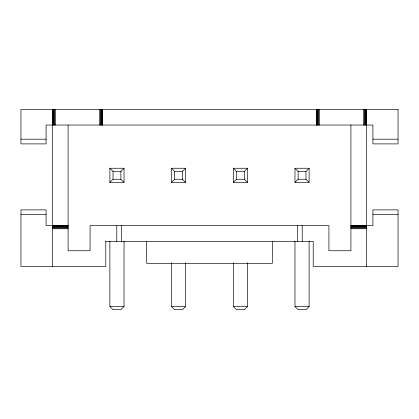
<?xml version="1.0" encoding="UTF-8"?>
<svg xmlns="http://www.w3.org/2000/svg" width="419" height="419" viewBox="0 0 419 419"><rect width="100%" height="100%" fill="white"/><g stroke="black" fill="none" stroke-linecap="round" stroke-linejoin="round"><path stroke-width="0.63" d="M109.883 182.396L113.025 179.253L120.882 179.253L124.024 182.396L109.883 182.396L109.883 168.255L124.024 168.255L124.024 182.396M120.882 179.253L120.882 171.397L124.024 168.255M171.476 182.396L174.618 179.253L174.618 171.397L171.476 168.255L185.617 168.255L185.617 182.396L171.476 182.396L171.476 168.255M174.618 171.397L182.475 171.397L185.617 168.255M233.383 182.396L236.526 179.253L244.382 179.253L247.524 182.396L233.383 182.396L233.383 168.255L247.524 168.255L247.524 182.396M233.383 168.255L236.526 171.397L244.382 171.397L247.524 168.255M124.024 241.129L124.024 306.525L120.882 309.667L113.025 309.667L109.883 306.525L109.883 241.129M294.976 182.396L298.119 179.253L305.975 179.253L309.117 182.396L294.976 182.396L294.976 168.255L309.117 168.255L309.117 182.396M294.976 168.255L298.119 171.397L305.975 171.397L309.117 168.255M185.617 262.708L185.617 306.525L182.475 309.667L174.618 309.667L171.476 306.525L171.476 262.708M247.524 262.708L247.524 306.525L244.382 309.667L236.526 309.667L233.383 306.525L233.383 262.708M309.117 241.129L309.117 306.525L305.975 309.667L298.119 309.667L294.976 306.525L294.976 241.129M20.95 139.187L46.09 139.187M372.91 139.187L398.05 139.187M109.883 168.255L113.025 171.397L120.882 171.397M174.618 179.253L182.475 179.253L185.617 182.396M20.95 214.607L46.09 214.607M372.91 214.607L398.05 214.607M68.088 225.605L46.09 225.605L46.09 209.893L20.95 209.893L20.95 266.458L105.798 266.458L105.798 240.925M350.913 225.605L372.91 225.605L372.91 209.893L398.05 209.893L398.05 266.458L313.203 266.458L313.203 241.318L105.798 241.318M52.375 225.71L68.088 225.71M350.913 225.71L366.625 225.71M52.375 226.024L68.088 226.024M350.913 226.024L366.625 226.024M52.375 226.527L68.088 226.527M350.913 226.527L366.625 226.527M52.375 227.177L68.088 227.177M350.913 227.177L366.625 227.177M52.375 227.936L68.088 227.936M350.913 227.936L366.625 227.936M52.375 228.748L68.088 228.748M350.913 228.748L366.625 228.748M109.883 306.525L124.024 306.525M171.476 306.525L185.617 306.525M233.383 306.525L247.524 306.525M294.976 306.525L309.117 306.525M366.625 109.333L366.625 266.458M366.52 109.333L366.52 125.045M366.206 109.333L366.206 125.045M365.703 109.333L365.703 125.045M365.054 109.333L365.054 125.045M364.294 109.333L364.294 125.045M363.483 109.333L363.483 125.045M350.913 125.045L350.913 250.745L328.915 250.745L328.915 225.605L90.085 225.605L90.085 250.745L68.088 250.745L68.088 125.045M319.488 109.333L319.488 125.045M318.676 109.333L318.676 125.045M317.916 109.333L317.916 125.045M317.267 109.333L317.267 125.045M316.764 109.333L316.764 125.045M316.45 109.333L316.45 125.045M316.345 109.333L316.345 125.045M305.975 171.397L305.975 179.253M302.204 225.605L302.204 241.318M298.119 171.397L298.119 179.253M297.49 225.605L297.49 241.318M272.35 241.318L272.35 263.315L146.65 263.315L146.65 241.318M244.382 171.397L244.382 179.253M236.526 171.397L236.526 179.253M182.475 171.397L182.475 179.253M121.51 225.605L121.51 241.318M116.796 225.605L116.796 241.318M113.025 171.397L113.025 179.253M102.655 109.333L102.655 125.045M102.55 109.333L102.55 125.045M102.236 109.333L102.236 125.045M101.733 109.333L101.733 125.045M101.084 109.333L101.084 125.045M100.324 109.333L100.324 125.045M99.513 109.333L99.513 125.045M55.518 109.333L55.518 125.045M54.706 109.333L54.706 125.045M53.946 109.333L53.946 125.045M53.297 109.333L53.297 125.045M52.794 109.333L52.794 125.045M52.48 109.333L52.48 125.045M52.375 109.333L52.375 266.458M398.05 109.333L20.95 109.333L20.95 143.9L46.09 143.9L46.09 125.045L372.91 125.045L372.91 143.9L398.05 143.9L398.05 109.333"/></g></svg>
